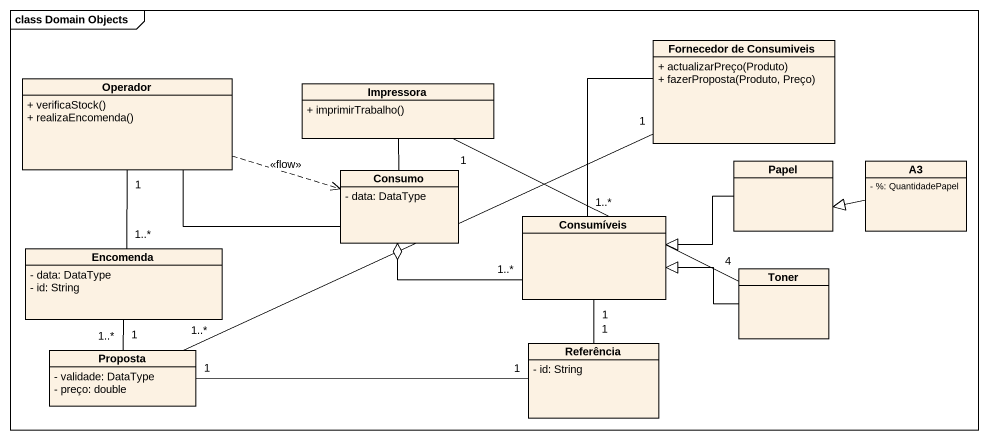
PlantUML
@startuml
mainframe class Domain Objects
hide circle
hide empty members
skinparam classAttributeIconSize 0
class "Fornecedor de Consumiveis" as Fornecedor_de_Consumiveis {
  + actualizarPreço(Produto)
  + fazerProposta(Produto, Preço)
}
class Operador {
  + verificaStock()
  + realizaEncomenda()
}
class Impressora {
  + imprimirTrabalho()
}
class Papel
class A3 {
  - %: QuantidadePapel
}
class Consumo {
  - data: DataType
}
class Encomenda {
  - data: DataType
  - id: String
}
class Consumíveis
class Toner
class Referência {
  - id: String
}
class Proposta {
  - validade: DataType
  - preço: double
}
Operador -right- Consumo
Operador .right.> Consumo : <<flow>>
Operador "1" -- "1..*" Encomenda
Impressora "1" -right- "4" Toner
Papel -left-|> Consumíveis
A3 -left-|> Papel
Consumo -up- Impressora
Encomenda "1" -- "1..*" Proposta
Consumíveis "1..*" -up- Fornecedor_de_Consumiveis
Consumíveis "1..*" -left-o Consumo
Toner -left-|> Consumíveis
Referência "1" -up- "1" Consumíveis
Proposta "1..*" -right- "1" Fornecedor_de_Consumiveis
Proposta "1" -right- "1" Referência
@enduml
